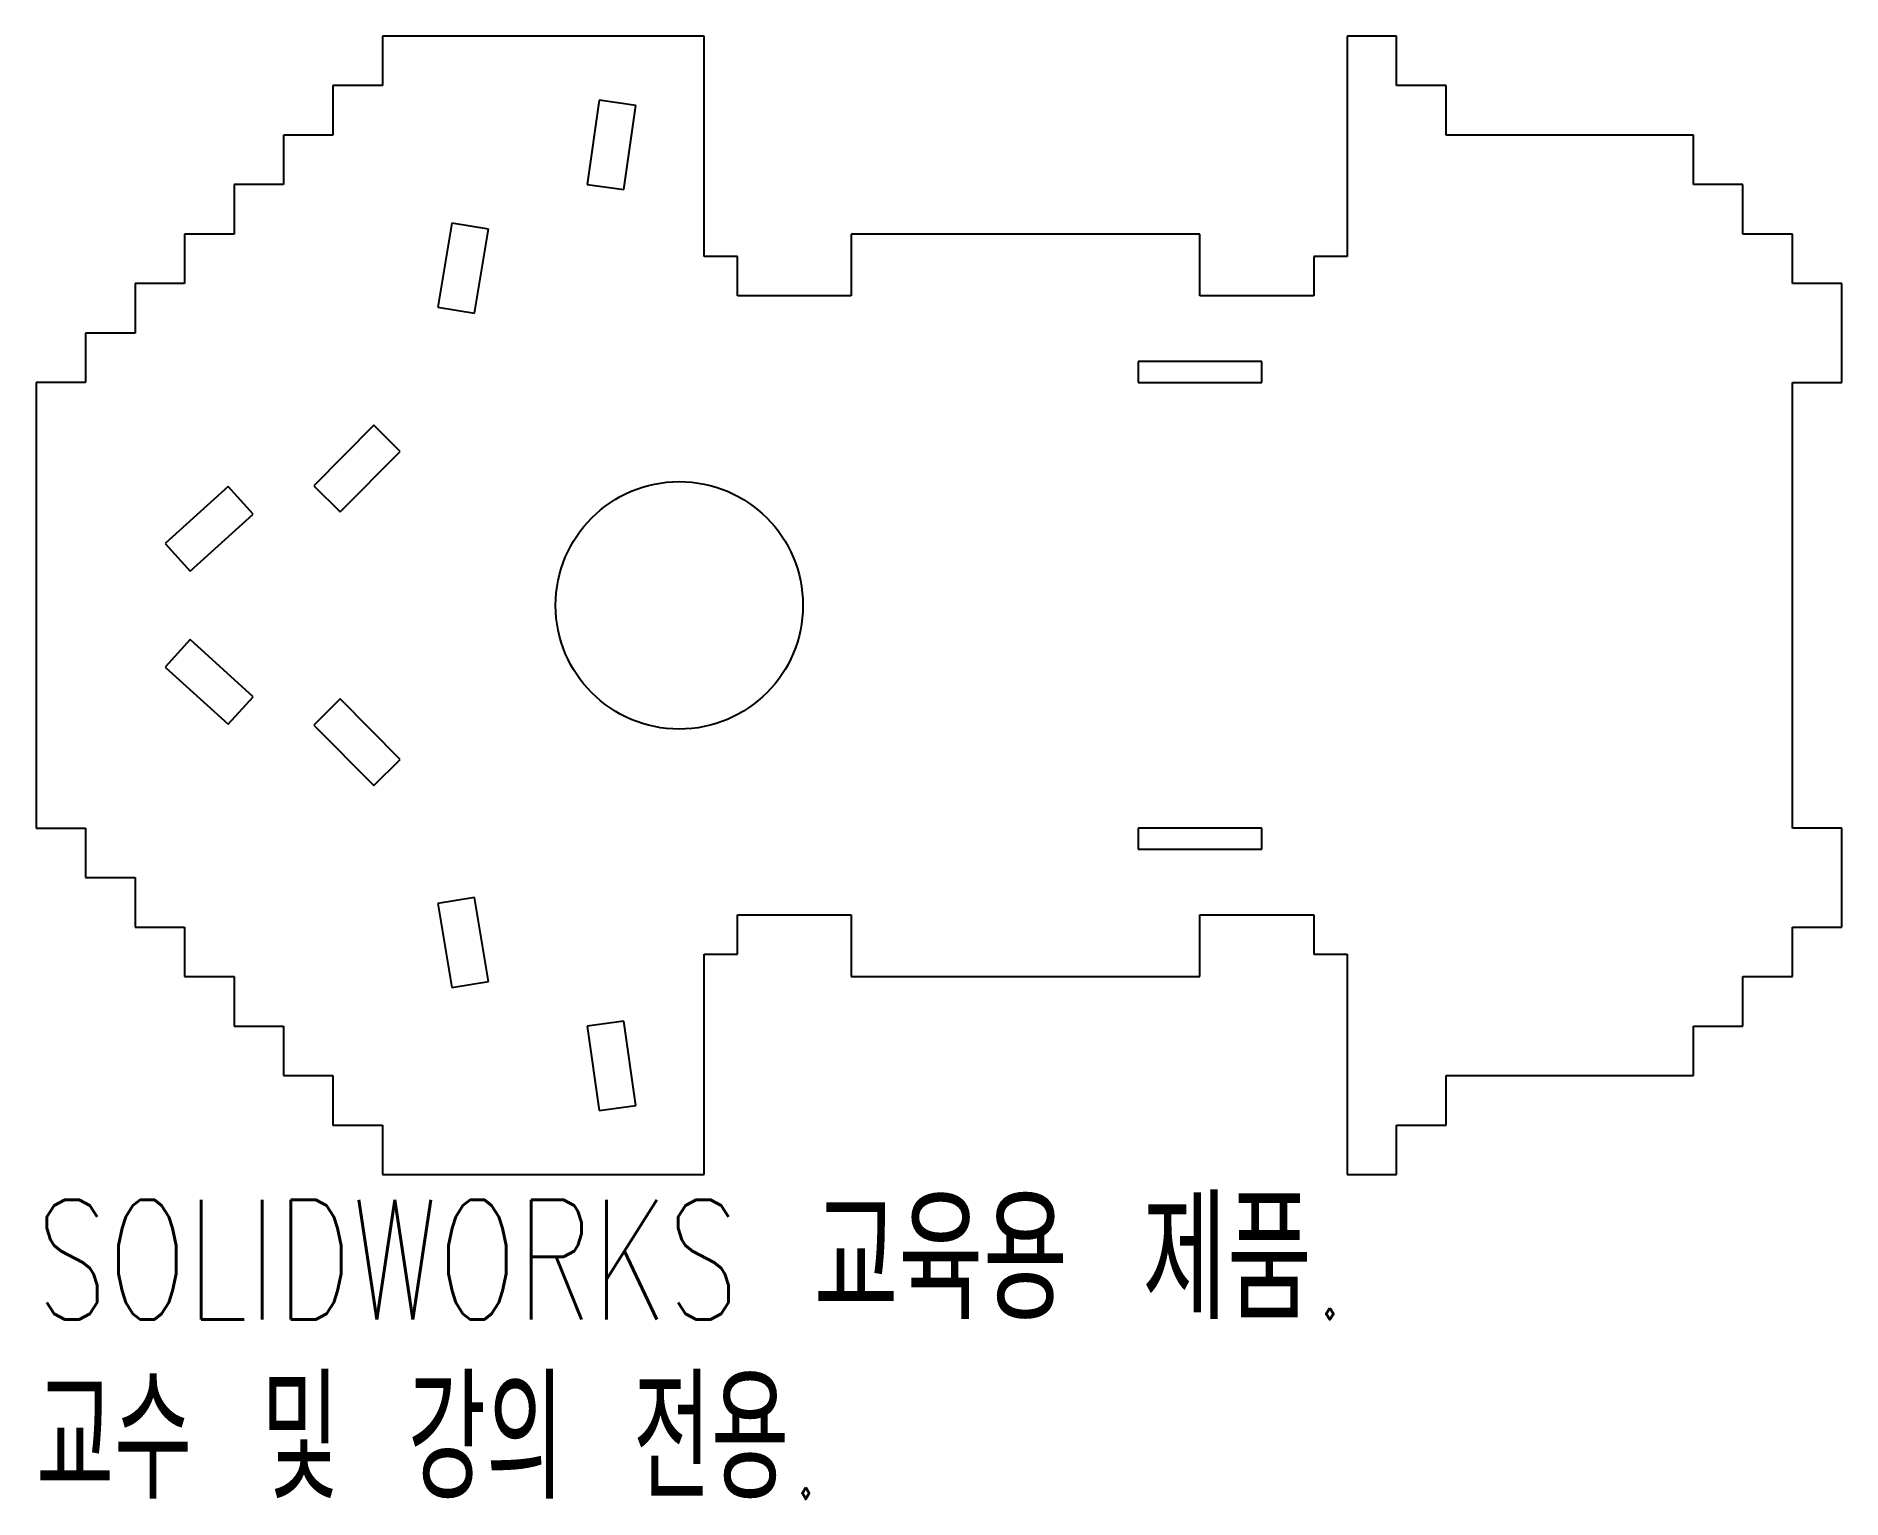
# Model space of a CAD drawing. Header units: millimetres. Extents: x -40 to 33, y -36.1 to 23.
import ezdxf

# ---------------------------------------------------------------- set-up
doc = ezdxf.new("R2010")
doc.units = ezdxf.units.MM
doc.styles.add('SLDTEXTSTYLE0', font='TXT', dxfattribs={"width": 0.7, "bigfont": 'bigfont'})
doc.styles.add('SLDTEXTSTYLE1', font='TXT', dxfattribs={"width": 0.645455, "bigfont": 'bigfont'})

msp = doc.modelspace()

# ---------------------------------------------------------------- linework, layer by layer
at = {"color": 7, "linetype": 'Continuous', "lineweight": 25}
for p, q in [((-26, 23), (-26, 21)), ((-13, 23), (-26, 23)), ((-13, 14.1), (-13, 23)), ((13, 23), (13, 14.1)), ((15, 23), (13, 23)), ((15, 21), (15, 23)), ((-28, 21), (-28, 19)), ((-26, 21), (-28, 21)), ((17, 21), (15, 21)), ((17, 19), (17, 21)), ((-17.241, 20.415), (-17.729, 17.01)), ((-15.756, 20.203), (-17.241, 20.415)), ((-16.244, 16.797), (-15.756, 20.203)), ((-30, 19), (-30, 17)), ((-28, 19), (-30, 19)), ((27, 19), (17, 19)), ((27, 17), (27, 19)), ((-32, 17), (-32, 15)), ((-30, 17), (-32, 17)), ((-17.729, 17.01), (-16.244, 16.797)), ((29, 17), (27, 17)), ((29, 15), (29, 17)), ((-23.196, 15.444), (-23.763, 12.051)), ((-21.716, 15.196), (-23.196, 15.444)), ((-34, 15), (-34, 13)), ((-32, 15), (-34, 15)), ((-22.284, 11.804), (-21.716, 15.196)), ((-7.05, 15), (-7.05, 12.5)), ((7.05, 15), (-7.05, 15)), ((7.05, 12.5), (7.05, 15)), ((31, 15), (29, 15)), ((31, 13), (31, 15)), ((-11.65, 14.1), (-13, 14.1)), ((-11.65, 12.5), (-11.65, 14.1)), ((11.65, 14.1), (11.65, 12.5)), ((13, 14.1), (11.65, 14.1)), ((-36, 13), (-36, 11)), ((-34, 13), (-36, 13)), ((-7.05, 12.5), (-11.65, 12.5)), ((11.65, 12.5), (7.05, 12.5)), ((33, 13), (31, 13)), ((33, 9), (33, 13)), ((-23.763, 12.051), (-22.284, 11.804)), ((-38, 11), (-38, 9)), ((-36, 11), (-38, 11)), ((9.55, 9.85), (4.55, 9.85)), ((4.55, 9.85), (4.55, 9)), ((9.55, 9), (9.55, 9.85)), ((-40, 9), (-40, -9)), ((-38, 9), (-40, 9)), ((4.55, 9), (9.55, 9)), ((31, 9), (33, 9)), ((31, -9), (31, 9)), ((-26.354, 7.278), (-28.776, 4.835)), ((-25.289, 6.222), (-26.354, 7.278)), ((-27.711, 3.778), (-25.289, 6.222)), ((-32.231, 4.803), (-34.782, 2.495)), ((-31.224, 3.69), (-32.231, 4.803)), ((-28.776, 4.835), (-27.711, 3.778)), ((-33.776, 1.383), (-31.224, 3.69)), ((-34.782, 2.495), (-33.776, 1.383)), ((-33.776, -1.383), (-34.782, -2.495)), ((-31.224, -3.69), (-33.776, -1.383)), ((-34.782, -2.495), (-32.231, -4.803)), ((-32.231, -4.803), (-31.224, -3.69)), ((-27.711, -3.778), (-28.776, -4.835)), ((-25.289, -6.222), (-27.711, -3.778)), ((-28.776, -4.835), (-26.354, -7.278)), ((-26.354, -7.278), (-25.289, -6.222)), ((-40, -9), (-38, -9)), ((-38, -9), (-38, -11)), ((9.55, -9), (4.55, -9)), ((4.55, -9), (4.55, -9.85)), ((9.55, -9.85), (9.55, -9)), ((33, -9), (31, -9)), ((33, -13), (33, -9)), ((4.55, -9.85), (9.55, -9.85)), ((-38, -11), (-36, -11)), ((-36, -11), (-36, -13)), ((-22.284, -11.804), (-23.763, -12.051)), ((-23.763, -12.051), (-23.196, -15.444)), ((-21.716, -15.196), (-22.284, -11.804)), ((-36, -13), (-34, -13)), ((-34, -13), (-34, -15)), ((-11.65, -12.5), (-7.05, -12.5)), ((-11.65, -14.1), (-11.65, -12.5)), ((-7.05, -12.5), (-7.05, -15)), ((7.05, -12.5), (11.65, -12.5)), ((7.05, -15), (7.05, -12.5)), ((11.65, -12.5), (11.65, -14.1)), ((31, -13), (33, -13)), ((31, -15), (31, -13)), ((-13, -14.1), (-11.65, -14.1)), ((-13, -23), (-13, -14.1)), ((11.65, -14.1), (13, -14.1)), ((13, -14.1), (13, -23)), ((-34, -15), (-32, -15)), ((-32, -15), (-32, -17)), ((-23.196, -15.444), (-21.716, -15.196)), ((-7.05, -15), (7.05, -15)), ((29, -15), (31, -15)), ((29, -17), (29, -15)), ((-32, -17), (-30, -17)), ((-30, -17), (-30, -19)), ((-16.244, -16.797), (-17.729, -17.01)), ((-17.729, -17.01), (-17.241, -20.415)), ((-15.756, -20.203), (-16.244, -16.797)), ((27, -17), (29, -17)), ((27, -19), (27, -17)), ((-30, -19), (-28, -19)), ((-28, -19), (-28, -21)), ((17, -19), (27, -19)), ((17, -21), (17, -19)), ((-17.241, -20.415), (-15.756, -20.203)), ((-28, -21), (-26, -21)), ((-26, -21), (-26, -23)), ((15, -21), (17, -21)), ((15, -23), (15, -21)), ((-26, -23), (-13, -23)), ((13, -23), (15, -23))]:
    msp.add_line(p, q, dxfattribs=at)
msp.add_circle((-14, 0), 5, dxfattribs=at)

# ---------------------------------------------------------------- texts
at = {"color": 7, "linetype": 'Continuous', "char_height": 4.83362, "attachment_point": 1}
for s, insert, style in [('SOLIDWORKS 교육용 제품.', (-40, -24.02), 'SLDTEXTSTYLE0'), ('교수 및 강의 전용.', (-40, -31.27), 'SLDTEXTSTYLE1')]:
    msp.add_mtext(s, dxfattribs=dict(at, insert=insert, style=style))

doc.saveas('drawing.dxf')
